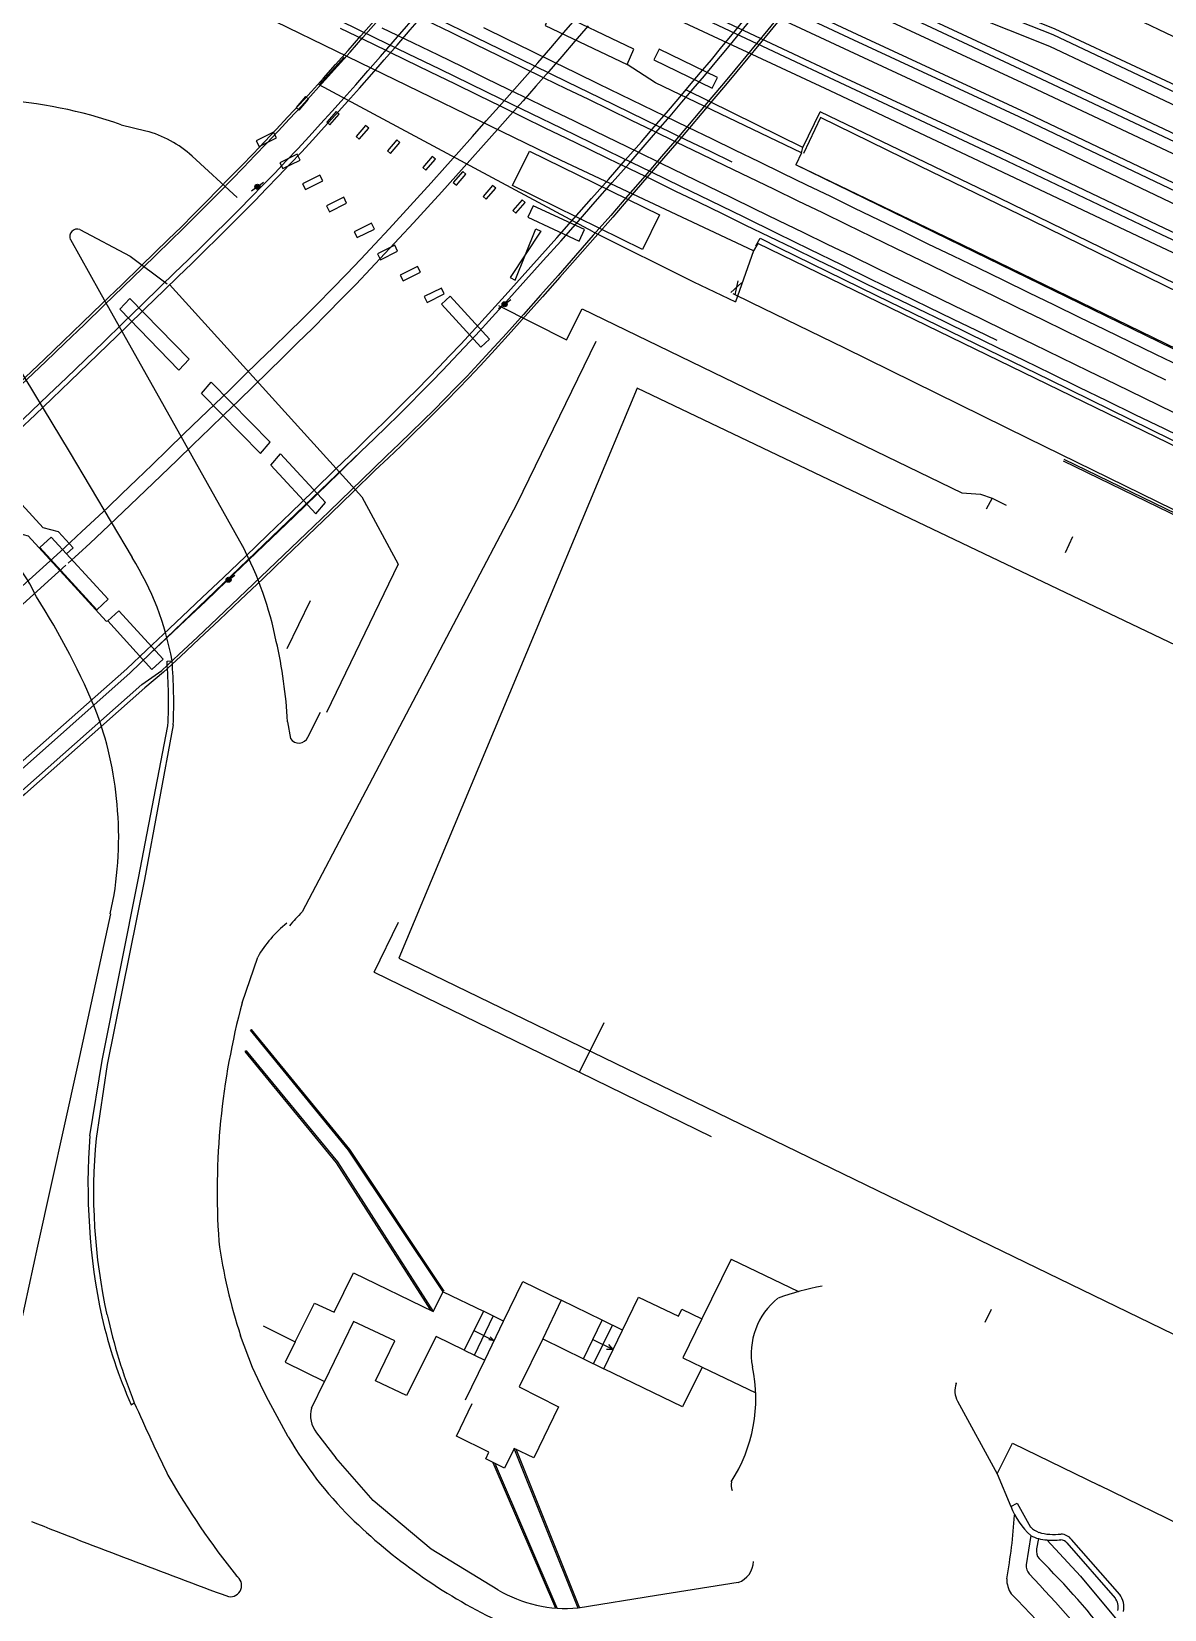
# Model space of a CAD drawing. Header units: metres. Extents: x 320405 to 332543, y 7395686 to 7410003.
# Drawn here: x 325771.4 to 325873.4, y 7397498.1 to 7397640.1 of the extents above; entities that cross this region are included whole.
import ezdxf

# ---------------------------------------------------------------- set-up
doc = ezdxf.new("R2010")
doc.units = ezdxf.units.M
doc.header["$LTSCALE"] = 10
doc.header["$MEASUREMENT"] = 0
doc.linetypes.add('CONTINUO', pattern=[0])
for name, color, linetype in [('Edificações', 30, 'Continuous'), ('T-ALVENARIA', 45, 'CONTINUO'), ('T-AMV', 20, 'CONTINUO'), ('T-BASE', 252, 'CONTINUO'), ('T-CIMENTADO', 252, 'Continuous'), ('T-ESCADA', 45, 'CONTINUO'), ('T-GUIA', 230, 'Continuous'), ('T-LUMINÁRIA-OAE', 252, 'CERCA_MAD'), ('T-MURETA', 45, 'CONTINUO'), ('T-MURO', 30, 'CONTINUO'), ('T-PASSEIO', 45, 'CONTINUO'), ('T-PILAR', 45, 'CONTINUO'), ('T-PLATAFORMA', 45, 'CONTINUO'), ('T-PORTAO', 45, 'CONTINUO'), ('T-TRILHO', 20, 'CONTINUO'), ('Vias Primárias', 230, 'Continuous')]:
    doc.layers.add(name, color=color, linetype=linetype)
doc.styles.get("Standard").update_dxf_attribs({"font": 'arial.ttf'})
doc.linetypes.add('CERCA_MAD', pattern='A,0.5,-0.1,["//",Standard,S=0.1,R=0,X=-0.1,Y=-0.05],-0.1', length=0.7)

# ---------------------------------------------------------------- blocks, each defined once
blk = doc.blocks.new('SIMB_32')
at = {"color": 0, "linetype": 'Continuous', "flags": 128}
for points in [[(0.26, 0.2), (0.74, 0.56)], [(-0.71, -0.5), (-0.23, -0.15)]]:
    blk.add_lwpolyline(points, dxfattribs=at)
at = {"color": 0, "linetype": 'Continuous'}
for radius in [0.3, 0.25, 0.2, 0.15, 0.1]:
    blk.add_circle((0, 0), radius, dxfattribs=at)
for tag in ['desc:', 'cota:', 'pto:']:
    blk.add_attdef(tag, (0, 0), '', height=1)
blk = doc.blocks.new('topografia ÁGUA BRANCA - LAPA_X')
at = {"layer": 'T-ALVENARIA', "flags": 128}
blk.add_lwpolyline([(153173.65, 253473.91), (153185.37, 253468.18), (153183.85, 253465.08), (153172.13, 253470.81), (153173.65, 253473.91)], close=True, dxfattribs=at)
at = {"layer": 'T-ALVENARIA', "ltscale": 5, "flags": 128}
for points in [[(153215.36, 253442.75), (153214.83, 253441.76)], [(153215.36, 253442.75), (153216.61, 253442.12)]]:
    blk.add_lwpolyline(points, dxfattribs=at)
at = {"layer": 'T-ALVENARIA', "flags": 128}
for points in [[(153222.6, 253439.27), (153221.93, 253437.82)], [(153151.91, 253429.08), (153154.02, 253433.43)], [(153159.81, 253399.97), (153161.99, 253404.47)], [(153159.81, 253399.97), (153178.31, 253390.99)], [(153178.31, 253390.99), (153180.5, 253395.49)], [(153178.31, 253390.99), (153190.16, 253385.22)]]:
    blk.add_lwpolyline(points, dxfattribs=at)
at = {"layer": 'T-AMV', "ltscale": 5, "flags": 128}
blk.add_lwpolyline([(153344.8, 253431.16), (153343.01, 253431.99), (153341, 253432.92), (153338.78, 253433.95), (153336.38, 253435.08), (153333.82, 253436.28), (153331.11, 253437.55), (153328.29, 253438.88), (153325.36, 253440.25), (153322.36, 253441.67), (153319.3, 253443.11), (153316.32, 253444.51), (153313.32, 253445.93), (153310.31, 253447.35), (153307.3, 253448.76), (153304.31, 253450.17), (153301.35, 253451.57), (153298.43, 253452.94), (153295.57, 253454.29), (153292.78, 253455.61), (153290.08, 253456.88), (153287.92, 253457.89), (153285.84, 253458.87), (153283.84, 253459.81), (153281.89, 253460.72), (153279.99, 253461.61), (153278.12, 253462.49), (153276.27, 253463.36), (153274.42, 253464.23), (153272.56, 253465.1), (153270.67, 253465.98), (153268.61, 253466.95), (153266.51, 253467.93), (153264.36, 253468.94), (153262.16, 253469.98), (153259.89, 253471.04), (153257.57, 253472.13), (153255.18, 253473.25), (153252.71, 253474.41), (153250.16, 253475.61), (153247.53, 253476.84), (153244.45, 253478.29), (153241.3, 253479.76), (153238.1, 253481.27), (153234.85, 253482.8), (153231.58, 253484.33), (153228.29, 253485.88), (153225.02, 253487.41), (153221.77, 253488.94), (153218.56, 253490.45), (153215.41, 253491.93), (153212.79, 253493.16), (153210.23, 253494.37), (153207.73, 253495.54), (153205.26, 253496.71), (153202.81, 253497.86), (153200.38, 253499), (153197.95, 253500.14), (153195.51, 253501.29), (153193.05, 253502.44), (153190.56, 253503.61), (153187.77, 253504.91), (153184.94, 253506.24), (153182.07, 253507.58), (153179.17, 253508.93), (153176.23, 253510.3), (153173.26, 253511.69), (153170.27, 253513.08), (153167.26, 253514.49), (153164.23, 253515.9), (153161.18, 253517.32), (153157.98, 253518.81), (153154.79, 253520.3), (153151.6, 253521.79), (153148.44, 253523.27), (153145.3, 253524.73), (153142.21, 253526.17), (153139.18, 253527.59), (153136.21, 253528.98), (153133.32, 253530.33), (153130.51, 253531.64), (153127.83, 253532.9), (153125.25, 253534.11), (153122.79, 253535.26), (153120.47, 253536.35), (153118.28, 253537.38), (153116.24, 253538.33), (153114.35, 253539.21), (153112.64, 253540.01), (153111.1, 253540.72), (153109.75, 253541.33)], dxfattribs=at)
at = {"layer": 'T-BASE', "flags": 128}
for points in [[(153132.64, 253438.13), (153131.32, 253439.55), (153129.94, 253439.91), (153122.49, 253447.96), (153121.42, 253446.94), (153126.44, 253441.49), (153125.96, 253440.97), (153127.22, 253439.55), (153128.58, 253439.18), (153135.63, 253431.52), (153135.76, 253431.55)], [(153132.64, 253438.13), (153132.02, 253437.57)]]:
    blk.add_lwpolyline(points, dxfattribs=at)
at = {"layer": 'T-CIMENTADO', "flags": 128}
for points in [[(153152.75, 253366.69), (153154.48, 253370.15), (153156.24, 253369.37), (153157.98, 253372.9), (153165.16, 253369.44), (153166.05, 253371.2), (153169.7, 253369.47), (153167.95, 253365.97), (153165.44, 253367.18), (153162.78, 253361.88), (153159.98, 253363.19), (153161.72, 253366.78), (153157.99, 253368.52), (153155.39, 253363.11)], [(153191.99, 253374.19), (153189.36, 253368.8)], [(153191.99, 253374.19), (153198.05, 253371.29)], [(153171.49, 253368.56), (153173.22, 253372.15), (153176.69, 253370.48), (153175.04, 253366.99), (153172.93, 253362.65), (153176.46, 253360.87), (153174.24, 253356.27), (153172.47, 253357.12), (153171.6, 253355.33), (153169.92, 253356.19), (153170.21, 253356.77)], [(153180.39, 253368.68), (153176.69, 253370.48)], [(153182.22, 253367.79), (153183.64, 253370.76)], [(153183.64, 253370.76), (153187.25, 253369.06)], [(153187.25, 253369.06), (153187.55, 253369.69)], [(153187.55, 253369.69), (153189.36, 253368.8)], [(153189.36, 253368.8), (153187.64, 253365.31)], [(153149.87, 253368.1), (153152.75, 253366.69)], [(153152.75, 253366.69), (153151.85, 253364.84)], [(153175.04, 253366.99), (153178.71, 253365.2)], [(153151.85, 253364.84), (153155.39, 253363.11)], [(153168.08, 253361.49), (153169.81, 253365.06)], [(153189.38, 253364.45), (153187.62, 253360.89)], [(153187.64, 253365.31), (153189.38, 253364.45)], [(153189.38, 253364.45), (153194.21, 253362.17)], [(153154.22, 253360.72), (153155.39, 253363.11)], [(153187.62, 253360.89), (153180.55, 253364.31)], [(153167.28, 253358.22), (153168.68, 253361.16)], [(153154.69, 253358.48), (153156.42, 253356.24)], [(153170.21, 253356.77), (153167.28, 253358.22)], [(153215.96, 253354.92), (153217.34, 253357.67)], [(153217.34, 253357.67), (153225.18, 253353.88)], [(153171.04, 253344.39), (153165.03, 253348.04), (153159.78, 253352.42), (153156.42, 253356.24)], [(153192.67, 253345.07), (153185.31, 253343.89), (153178.26, 253342.76)]]:
    blk.add_lwpolyline(points, dxfattribs=at)
at = {"layer": 'T-CIMENTADO', "linetype": 'CONTINUO', "flags": 128}
for points in [[(153256.22, 253332.07), (153243.65, 253338.22), (153245.35, 253341.7), (153232.81, 253347.96), (153233.69, 253349.76), (153225.18, 253353.88)], [(153218.99, 253349.35), (153218.58, 253346.72)], [(153219.68, 253349.08), (153219.52, 253348.15)], [(153220.45, 253348.97), (153223.48, 253345.71), (153226.75, 253341.79)]]:
    blk.add_lwpolyline(points, dxfattribs=at)
at = {"layer": 'T-CIMENTADO', "linetype": 'CONTINUO'}
for centre, radius, start, end in [((153204.5, 253348.69), 23.5, 100.608, 110.6518), ((153200.19, 253365.69), 6.39, 128.5942, 190.6252), ((153180.4, 253361.62), 13.82, 327.2909, 12.0755), ((153193.45, 253353.89), 1.44, 169.567, 201.9401), ((153172.21, 253353.75), 45.39, 349.4886, 356.7573), ((153220.55, 253347.96), 1.05, 169.6322, 220.314), ((153170.39, 253296.93), 70.51, 37.3143, 45.5679), ((153219.73, 253346.64), 1.15, 175.9567, 220.115), ((153143.68, 253272.89), 104.79, 38.095, 44.1654), ((153219.23, 253345.45), 2.39, 179.5981, 214.0944), ((153160.65, 253287.16), 80.29, 35.8141, 45.1793)]:
    blk.add_arc(centre, radius, start, end, dxfattribs=at)
at = {"layer": 'T-CIMENTADO'}
for centre, radius, start, end in [((153156.71, 253360.08), 2.57, 165.5031, 218.443), ((153191.9, 253347.08), 2.15, 290.8255, 357.3609), ((153177.19, 253354.92), 12.2, 239.6914, 274.9981)]:
    blk.add_arc(centre, radius, start, end, dxfattribs=at)
at = {"layer": 'T-ESCADA', "flags": 128}
for points in [[(153168.89, 253365.51), (153170.58, 253369.01)], [(153171.49, 253368.56), (153169.7, 253369.47)], [(153178.71, 253365.2), (153180.39, 253368.68)], [(153182.22, 253367.79), (153180.39, 253368.68)], [(153168.82, 253367.72), (153170.65, 253366.81)], [(153169.81, 253365.06), (153171.49, 253368.56)], [(153179.62, 253364.75), (153181.31, 253368.23)], [(153180.55, 253364.31), (153182.22, 253367.79)], [(153167.95, 253365.97), (153169.81, 253365.06)], [(153170.65, 253366.81), (153170.19, 253366.88)], [(153170.65, 253366.81), (153170.3, 253367.16)], [(153179.55, 253366.94), (153181.38, 253366.05)], [(153181.38, 253366.05), (153180.77, 253366.04)], [(153181.38, 253366.05), (153180.98, 253366.48)], [(153178.71, 253365.2), (153180.55, 253364.31)]]:
    blk.add_lwpolyline(points, dxfattribs=at)
at = {"layer": 'T-GUIA', "ltscale": 5, "flags": 128}
for points in [[(153178.92, 253485.21), (153177.72, 253483.8), (153176.53, 253482.43), (153175.37, 253481.08), (153174.21, 253479.75), (153173.06, 253478.44), (153171.91, 253477.15), (153170.76, 253475.85), (153169.52, 253474.45), (153168.27, 253473.04), (153167.02, 253471.63), (153165.76, 253470.23), (153164.49, 253468.83), (153163.21, 253467.43), (153161.94, 253466.04), (153160.65, 253464.66), (153159.36, 253463.28), (153158.06, 253461.91), (153156.76, 253460.57), (153155.44, 253459.24), (153154.13, 253457.91), (153152.81, 253456.6), (153151.49, 253455.29), (153150.17, 253453.99), (153148.85, 253452.7), (153147.53, 253451.42), (153146.22, 253450.15), (153144.91, 253448.89), (153143.43, 253447.45), (153141.97, 253446.03), (153140.53, 253444.64), (153139.13, 253443.29), (153137.79, 253441.99), (153136.5, 253440.77), (153135.28, 253439.61), (153134.15, 253438.55), (153133.11, 253437.58), (153132.18, 253436.73)], [(153131.48, 253437.78), (153132.4, 253438.62), (153133.42, 253439.58), (153134.54, 253440.63), (153135.74, 253441.77), (153137.01, 253442.99), (153138.34, 253444.27), (153139.72, 253445.61), (153141.13, 253446.98), (153142.58, 253448.39), (153144.04, 253449.82), (153145.35, 253451.08), (153146.67, 253452.35), (153147.98, 253453.62), (153149.3, 253454.91), (153150.62, 253456.2), (153151.94, 253457.5), (153153.26, 253458.81), (153154.58, 253460.13), (153155.89, 253461.46), (153157.2, 253462.8), (153158.48, 253464.16), (153159.75, 253465.52), (153161.02, 253466.89), (153162.29, 253468.27), (153163.54, 253469.65), (153164.8, 253471.04), (153166.04, 253472.43), (153167.28, 253473.83), (153168.52, 253475.22), (153169.74, 253476.62), (153170.9, 253477.92), (153172.05, 253479.22), (153173.21, 253480.53), (153174.37, 253481.86), (153175.54, 253483.21), (153176.73, 253484.6), (153177.94, 253486.01)], [(153136.9, 253476.22), (153139.1, 253475.66)], [(153147.35, 253469.69), (153143.28, 253473.41)], [(153133.19, 253466.77), (153137.72, 253464.4)], [(153132.33, 253465.87), (153134.97, 253461.2)], [(153137.72, 253464.4), (153141.06, 253461.9)], [(153134.97, 253461.2), (153140.79, 253450.85), (153147.89, 253438.31)], [(153125.41, 253458.31), (153126.7, 253455.95), (153132.25, 253446.8)], [(153132.25, 253446.8), (153137.94, 253437.25)], [(153131.48, 253437.78), (153124.88, 253431.81), (153115.75, 253423.87), (153106.85, 253416.21), (153099.82, 253410.33), (153096, 253407.65), (153093.27, 253405.83)], [(153087.81, 253399.82), (153092.38, 253403.54), (153097.29, 253407.07), (153101.4, 253410.13), (153108.67, 253416.3), (153116.73, 253423.13), (153123.25, 253428.64), (153131.98, 253436.56)], [(153153.8, 253421.11), (153154.93, 253423.36)], [(153151.96, 253422.5), (153152.23, 253420.98)], [(153136.04, 253405.17), (153133.14, 253391.65), (153129.55, 253375.24), (153127.59, 253366.23), (153125.66, 253357.15), (153124.99, 253353.23)], [(153147.92, 253397.2), (153149.31, 253401.31)], [(153214.86, 253368.55), (153215.43, 253369.74)], [(153152.14, 253358.13), (153150.36, 253361.4), (153149.87, 253362.32), (153148.9, 253364.37), (153147.83, 253367.22)], [(153212.26, 253363.04), (153212.3, 253363.12)], [(153212.39, 253361.44), (153215.96, 253354.92), (153217.2, 253351.98)]]:
    blk.add_lwpolyline(points, dxfattribs=at)
at = {"layer": 'T-GUIA', "ltscale": 5}
for centre, radius, start, end in [((153123.08, 253436.03), 42.5, 71.0239, 86.4377), ((153136.71, 253466.21), 9.74, 47.5975, 75.753), ((153132.95, 253466.14), 0.678, 69.4048, 203.5821), ((153118.97, 253423.22), 32.62, 11.516, 27.5452), ((153115.67, 253423.22), 26.32, 10.3832, 32.2191), ((153113.39, 253426.22), 17.61, 25.1784, 36.4101), ((153073.8, 253398.03), 66.01, 22.3194, 32.7187), ((153107.32, 253419.8), 44.73, 3.4624, 12.8325), ((153105.15, 253412.32), 31.6, 3.901, 19.9532), ((153152.98, 253421.48), 0.899, 213.9888, 335.3147), ((153105.41, 253411.96), 31.37, 347.4937, 4.5782), ((153158.81, 253395.81), 10.98, 128.7913, 149.9047), ((153211.29, 253380.26), 65.59, 165.0353, 183.9644), ((153194, 253382.43), 48.61, 187.9247, 198.2374), ((153214.11, 253362.38), 1.97, 160.5188, 208.4767), ((153293.6, 253429.8), 169.81, 203.8391, 206.2636), ((153182.42, 253375.8), 35.06, 210.2695, 225.2511), ((153205.78, 253391.98), 74.49, 210.0682, 218.5119), ((153421, 254092.98), 797.85, 248.53525, 249.89826), ((153192.5, 253386.42), 49.7, 225.6141, 244.2171), ((153146.95, 253344.74), 1.02, 260.6914, 58.1001)]:
    blk.add_arc(centre, radius, start, end, dxfattribs=at)
at = {"layer": 'T-MURETA', "ltscale": 5, "flags": 128}
for points in [[(153122.55, 253448.04), (153123.82, 253449.22), (153125.21, 253450.52), (153126.72, 253451.95), (153128.32, 253453.47), (153129.98, 253455.06), (153131.7, 253456.71), (153133.45, 253458.4), (153135.21, 253460.11), (153136.96, 253461.81), (153138.68, 253463.49), (153139.94, 253464.71), (153141.15, 253465.9), (153142.32, 253467.05), (153143.45, 253468.18), (153144.56, 253469.29), (153145.63, 253470.39), (153146.69, 253471.47), (153147.74, 253472.54), (153148.77, 253473.62), (153149.8, 253474.71), (153150.84, 253475.82), (153151.88, 253476.94), (153152.94, 253478.08), (153154, 253479.25), (153155.08, 253480.45), (153156.18, 253481.68), (153157.3, 253482.95), (153158.46, 253484.25), (153159.64, 253485.61), (153160.86, 253487.01), (153162.32, 253488.71), (153163.82, 253490.45), (153165.34, 253492.22), (153166.88, 253494.02), (153168.42, 253495.84), (153169.95, 253497.65), (153171.47, 253499.47), (153172.98, 253501.26), (153174.45, 253503.04), (153175.88, 253504.77), (153177, 253506.15), (153178.08, 253507.49), (153179.13, 253508.8), (153180.16, 253510.09), (153181.17, 253511.38), (153182.17, 253512.66), (153183.16, 253513.95), (153184.17, 253515.26), (153185.19, 253516.6), (153186.23, 253517.97), (153187.48, 253519.6), (153188.77, 253521.27), (153190.07, 253522.98), (153191.39, 253524.72), (153192.72, 253526.49), (153194.07, 253528.29), (153195.42, 253530.11), (153196.78, 253531.95), (153198.14, 253533.8), (153199.49, 253535.67), (153200.8, 253537.53), (153202.1, 253539.4), (153203.39, 253541.26), (153204.66, 253543.13), (153205.93, 253545), (153207.18, 253546.85), (153208.41, 253548.7), (153209.62, 253550.54), (153210.82, 253552.36), (153211.99, 253554.17), (153213.23, 253556.14), (153214.44, 253558.08), (153215.61, 253559.97), (153216.74, 253561.8), (153217.81, 253563.55), (153218.84, 253565.21), (153219.79, 253566.76), (153220.68, 253568.19), (153221.48, 253569.48), (153222.2, 253570.62)], [(153122.71, 253447.88), (153123.97, 253449.05), (153125.37, 253450.36), (153126.88, 253451.78), (153128.48, 253453.3), (153130.14, 253454.9), (153131.86, 253456.55), (153133.61, 253458.24), (153135.37, 253459.94), (153137.12, 253461.64), (153138.84, 253463.32), (153140.1, 253464.55), (153141.31, 253465.74), (153142.48, 253466.89), (153143.62, 253468.02), (153144.72, 253469.13), (153145.8, 253470.22), (153146.86, 253471.31), (153147.9, 253472.39), (153148.93, 253473.46), (153149.96, 253474.55), (153151.01, 253475.66), (153152.05, 253476.78), (153153.11, 253477.93), (153154.17, 253479.1), (153155.25, 253480.3), (153156.35, 253481.53), (153157.48, 253482.79), (153158.63, 253484.1), (153159.81, 253485.46), (153161.03, 253486.86), (153162.5, 253488.56), (153164, 253490.3), (153165.52, 253492.07), (153167.05, 253493.87), (153168.59, 253495.69), (153170.13, 253497.51), (153171.65, 253499.32), (153173.15, 253501.12), (153174.63, 253502.89), (153176.06, 253504.63), (153177.18, 253506), (153178.26, 253507.34), (153179.31, 253508.66), (153180.34, 253509.95), (153181.35, 253511.23), (153182.35, 253512.52), (153183.35, 253513.81), (153184.35, 253515.12), (153185.37, 253516.46), (153186.41, 253517.83), (153187.67, 253519.46), (153188.95, 253521.13), (153190.25, 253522.84), (153191.57, 253524.58), (153192.91, 253526.35), (153194.25, 253528.15), (153195.61, 253529.97), (153196.97, 253531.81), (153198.32, 253533.67), (153199.68, 253535.54), (153200.99, 253537.4), (153202.29, 253539.26), (153203.58, 253541.13), (153204.85, 253543), (153206.12, 253544.87), (153207.37, 253546.73), (153208.6, 253548.58), (153209.81, 253550.41), (153211.01, 253552.24), (153212.18, 253554.04), (153213.42, 253556.02), (153214.63, 253557.96), (153215.8, 253559.85), (153216.93, 253561.68), (153218.01, 253563.43), (153219.03, 253565.09), (153219.99, 253566.64), (153220.87, 253568.07), (153221.68, 253569.36), (153222.4, 253570.5)], [(153124.86, 253446.62), (153126.07, 253447.76), (153127.41, 253449.03), (153128.86, 253450.41), (153130.4, 253451.88), (153132.01, 253453.43), (153133.67, 253455.04), (153135.37, 253456.68), (153137.08, 253458.34), (153138.78, 253460.01), (153140.46, 253461.65), (153141.72, 253462.88), (153142.94, 253464.07), (153144.13, 253465.24), (153145.28, 253466.38), (153146.41, 253467.5), (153147.51, 253468.61), (153148.6, 253469.71), (153149.66, 253470.8), (153150.72, 253471.89), (153151.76, 253472.99), (153152.79, 253474.08), (153153.81, 253475.19), (153154.84, 253476.32), (153155.88, 253477.47), (153156.93, 253478.65), (153158, 253479.86), (153159.09, 253481.1), (153160.21, 253482.39), (153161.37, 253483.73), (153162.56, 253485.11), (153164.02, 253486.8), (153165.51, 253488.53), (153167.02, 253490.3), (153168.55, 253492.09), (153170.09, 253493.9), (153171.63, 253495.72), (153173.16, 253497.54), (153174.67, 253499.34), (153176.16, 253501.13), (153177.61, 253502.88), (153178.76, 253504.3), (153179.87, 253505.68), (153180.95, 253507.04), (153182.01, 253508.38), (153183.05, 253509.71), (153184.08, 253511.04), (153185.11, 253512.37), (153186.14, 253513.72), (153187.18, 253515.1), (153188.25, 253516.5), (153189.5, 253518.13), (153190.78, 253519.79), (153192.08, 253521.48), (153193.39, 253523.2), (153194.72, 253524.95), (153196.05, 253526.73), (153197.39, 253528.52), (153198.73, 253530.33), (153200.07, 253532.16), (153201.4, 253534), (153202.69, 253535.84), (153203.97, 253537.69), (153205.24, 253539.54), (153206.49, 253541.4), (153207.74, 253543.25), (153208.97, 253545.1), (153210.19, 253546.94), (153211.4, 253548.77), (153212.58, 253550.6), (153213.75, 253552.41), (153215.02, 253554.41), (153216.26, 253556.38), (153217.46, 253558.3), (153218.62, 253560.17), (153219.74, 253561.95), (153220.79, 253563.64), (153221.79, 253565.23), (153222.71, 253566.7), (153223.55, 253568.02), (153224.3, 253569.2)], [(153125.17, 253446.3), (153126.38, 253447.43), (153127.73, 253448.7), (153129.18, 253450.08), (153130.72, 253451.56), (153132.33, 253453.11), (153133.99, 253454.71), (153135.68, 253456.36), (153137.39, 253458.02), (153139.09, 253459.69), (153140.77, 253461.33), (153142.03, 253462.56), (153143.26, 253463.75), (153144.44, 253464.92), (153145.6, 253466.06), (153146.73, 253467.19), (153147.83, 253468.29), (153148.92, 253469.39), (153149.99, 253470.49), (153151.04, 253471.58), (153152.09, 253472.68), (153153.11, 253473.78), (153154.14, 253474.89), (153155.17, 253476.02), (153156.21, 253477.17), (153157.26, 253478.35), (153158.33, 253479.56), (153159.43, 253480.81), (153160.55, 253482.1), (153161.71, 253483.43), (153162.9, 253484.82), (153164.36, 253486.5), (153165.85, 253488.24), (153167.37, 253490.01), (153168.9, 253491.8), (153170.44, 253493.61), (153171.98, 253495.43), (153173.51, 253497.25), (153175.02, 253499.06), (153176.51, 253500.84), (153177.96, 253502.59), (153179.11, 253504.01), (153180.22, 253505.4), (153181.3, 253506.76), (153182.36, 253508.1), (153183.4, 253509.43), (153184.43, 253510.76), (153185.46, 253512.1), (153186.5, 253513.45), (153187.54, 253514.82), (153188.6, 253516.23), (153189.86, 253517.85), (153191.14, 253519.52), (153192.44, 253521.21), (153193.75, 253522.93), (153195.08, 253524.69), (153196.41, 253526.46), (153197.75, 253528.26), (153199.09, 253530.07), (153200.43, 253531.9), (153201.77, 253533.74), (153203.06, 253535.58), (153204.34, 253537.43), (153205.61, 253539.29), (153206.87, 253541.14), (153208.11, 253543), (153209.35, 253544.85), (153210.57, 253546.69), (153211.77, 253548.53), (153212.96, 253550.35), (153214.13, 253552.16), (153215.4, 253554.16), (153216.63, 253556.14), (153217.84, 253558.06), (153219, 253559.92), (153220.12, 253561.71), (153221.17, 253563.4), (153222.17, 253564.99), (153223.09, 253566.46), (153223.93, 253567.78), (153224.68, 253568.96)], [(153139.26, 253428.93), (153140.78, 253430.36), (153142.46, 253431.95), (153144.26, 253433.66), (153146.17, 253435.48), (153148.14, 253437.38), (153150.17, 253439.33), (153152.21, 253441.31), (153154.25, 253443.29), (153156.25, 253445.24), (153158.2, 253447.15), (153159.39, 253448.31), (153160.52, 253449.4), (153161.58, 253450.45), (153162.6, 253451.47), (153163.59, 253452.46), (153164.56, 253453.45), (153165.52, 253454.45), (153166.49, 253455.47), (153167.49, 253456.53), (153168.52, 253457.64), (153169.98, 253459.25), (153171.49, 253460.91), (153173.02, 253462.62), (153174.57, 253464.36), (153176.13, 253466.11), (153177.69, 253467.88), (153179.24, 253469.64), (153180.77, 253471.38), (153182.27, 253473.1), (153183.72, 253474.77), (153184.86, 253476.1), (153185.96, 253477.38), (153187.02, 253478.62), (153188.04, 253479.83), (153189.03, 253481.01), (153190.01, 253482.17), (153190.96, 253483.33), (153191.9, 253484.48), (153192.84, 253485.62), (153193.78, 253486.78), (153194.85, 253488.09), (153195.92, 253489.41), (153196.99, 253490.74), (153198.07, 253492.07), (153199.15, 253493.42), (153200.22, 253494.77), (153201.29, 253496.13), (153202.36, 253497.48), (153203.42, 253498.84), (153204.48, 253500.2), (153205.49, 253501.52), (153206.5, 253502.84), (153207.5, 253504.16), (153208.49, 253505.48), (153209.47, 253506.79), (153210.44, 253508.1), (153211.41, 253509.41), (153212.38, 253510.71), (153213.33, 253512.01), (153214.29, 253513.31), (153215.21, 253514.54), (153216.13, 253515.78), (153217.05, 253517.02), (153217.97, 253518.26), (153218.89, 253519.52), (153219.82, 253520.79), (153220.75, 253522.08), (153221.69, 253523.38), (153222.63, 253524.71), (153223.58, 253526.06), (153224.59, 253527.52), (153225.6, 253529), (153226.63, 253530.51), (153227.66, 253532.05), (153228.71, 253533.62), (153229.76, 253535.21), (153230.82, 253536.82), (153231.89, 253538.46), (153232.96, 253540.12), (153234.04, 253541.8), (153235.29, 253543.82), (153236.54, 253545.84), (153237.77, 253547.84), (153238.97, 253549.81), (153240.14, 253551.71), (153241.25, 253553.54), (153242.32, 253555.26), (153243.31, 253556.87), (153244.22, 253558.34), (153245.05, 253559.65)], [(153139.57, 253428.61), (153141.09, 253430.04), (153142.77, 253431.62), (153144.58, 253433.34), (153146.48, 253435.16), (153148.46, 253437.06), (153150.48, 253439.01), (153152.53, 253440.99), (153154.56, 253442.97), (153156.57, 253444.92), (153158.51, 253446.83), (153159.71, 253447.99), (153160.84, 253449.08), (153161.9, 253450.13), (153162.92, 253451.15), (153163.91, 253452.15), (153164.88, 253453.14), (153165.85, 253454.14), (153166.82, 253455.16), (153167.81, 253456.22), (153168.84, 253457.33), (153170.31, 253458.94), (153171.82, 253460.61), (153173.35, 253462.32), (153174.91, 253464.06), (153176.47, 253465.81), (153178.03, 253467.58), (153179.58, 253469.34), (153181.11, 253471.09), (153182.61, 253472.8), (153184.06, 253474.48), (153185.21, 253475.81), (153186.3, 253477.08), (153187.36, 253478.33), (153188.38, 253479.54), (153189.38, 253480.72), (153190.35, 253481.89), (153191.31, 253483.04), (153192.25, 253484.19), (153193.19, 253485.34), (153194.13, 253486.5), (153195.2, 253487.8), (153196.27, 253489.12), (153197.34, 253490.45), (153198.42, 253491.79), (153199.5, 253493.14), (153200.57, 253494.49), (153201.65, 253495.85), (153202.72, 253497.21), (153203.78, 253498.56), (153204.83, 253499.92), (153205.85, 253501.25), (153206.85, 253502.57), (153207.85, 253503.89), (153208.84, 253505.21), (153209.83, 253506.52), (153210.8, 253507.83), (153211.77, 253509.14), (153212.74, 253510.44), (153213.7, 253511.74), (153214.65, 253513.04), (153215.57, 253514.28), (153216.5, 253515.51), (153217.42, 253516.75), (153218.34, 253518), (153219.26, 253519.26), (153220.19, 253520.53), (153221.12, 253521.81), (153222.05, 253523.12), (153223, 253524.45), (153223.95, 253525.81), (153224.96, 253527.26), (153225.97, 253528.75), (153227, 253530.26), (153228.04, 253531.8), (153229.08, 253533.37), (153230.14, 253534.96), (153231.2, 253536.57), (153232.27, 253538.21), (153233.34, 253539.88), (153234.42, 253541.56), (153235.67, 253543.58), (153236.92, 253545.6), (153238.15, 253547.6), (153239.35, 253549.57), (153240.52, 253551.47), (153241.64, 253553.3), (153242.7, 253555.03), (153243.69, 253556.63), (153244.61, 253558.1), (153245.43, 253559.42)], [(153247.13, 253558.74), (153246.34, 253557.46), (153245.45, 253556.03), (153244.49, 253554.46), (153243.47, 253552.78), (153242.38, 253550.99), (153241.25, 253549.12), (153240.08, 253547.2), (153238.88, 253545.22), (153237.66, 253543.23), (153236.43, 253541.23), (153235.34, 253539.53), (153234.25, 253537.84), (153233.17, 253536.17), (153232.09, 253534.52), (153231.01, 253532.89), (153229.95, 253531.28), (153228.89, 253529.7), (153227.84, 253528.14), (153226.8, 253526.62), (153225.77, 253525.12), (153224.8, 253523.74), (153223.84, 253522.38), (153222.9, 253521.05), (153221.96, 253519.75), (153221.03, 253518.46), (153220.1, 253517.18), (153219.17, 253515.92), (153218.24, 253514.67), (153217.31, 253513.42), (153216.38, 253512.17), (153215.41, 253510.86), (153214.44, 253509.54), (153213.46, 253508.23), (153212.48, 253506.91), (153211.49, 253505.6), (153210.5, 253504.28), (153209.5, 253502.97), (153208.5, 253501.65), (153207.49, 253500.34), (153206.47, 253499.02), (153205.45, 253497.71), (153204.41, 253496.41), (153203.38, 253495.1), (153202.34, 253493.8), (153201.29, 253492.5), (153200.25, 253491.2), (153199.2, 253489.91), (153198.14, 253488.62), (153197.09, 253487.33), (153196.04, 253486.04), (153195.07, 253484.85), (153194.1, 253483.66), (153193.11, 253482.47), (153192.11, 253481.26), (153191.09, 253480.03), (153190.05, 253478.78), (153188.98, 253477.5), (153187.87, 253476.19), (153186.72, 253474.84), (153185.53, 253473.44), (153184.05, 253471.71), (153182.52, 253469.94), (153180.97, 253468.14), (153179.4, 253466.34), (153177.82, 253464.52), (153176.24, 253462.72), (153174.67, 253460.94), (153173.12, 253459.2), (153171.6, 253457.5), (153170.12, 253455.86), (153169.07, 253454.73), (153168.06, 253453.65), (153167.06, 253452.61), (153166.08, 253451.6), (153165.1, 253450.61), (153164.09, 253449.61), (153163.05, 253448.59), (153161.97, 253447.54), (153160.84, 253446.44), (153159.62, 253445.28), (153157.67, 253443.38), (153155.66, 253441.43), (153153.62, 253439.45), (153151.57, 253437.48), (153149.54, 253435.53), (153147.56, 253433.64), (153145.65, 253431.82), (153143.84, 253430.11), (153142.16, 253428.53), (153140.64, 253427.1)], [(153247.33, 253558.62), (153246.53, 253557.34), (153245.65, 253555.91), (153244.69, 253554.34), (153243.66, 253552.66), (153242.58, 253550.87), (153241.44, 253549), (153240.27, 253547.07), (153239.07, 253545.1), (153237.85, 253543.11), (153236.62, 253541.11), (153235.53, 253539.4), (153234.44, 253537.71), (153233.36, 253536.04), (153232.28, 253534.39), (153231.21, 253532.76), (153230.14, 253531.15), (153229.08, 253529.57), (153228.03, 253528.01), (153226.98, 253526.48), (153225.96, 253524.99), (153224.99, 253523.6), (153224.03, 253522.25), (153223.09, 253520.92), (153222.15, 253519.61), (153221.21, 253518.32), (153220.28, 253517.05), (153219.35, 253515.79), (153218.43, 253514.53), (153217.5, 253513.28), (153216.56, 253512.03), (153215.6, 253510.72), (153214.62, 253509.41), (153213.65, 253508.09), (153212.66, 253506.78), (153211.67, 253505.46), (153210.68, 253504.14), (153209.68, 253502.83), (153208.68, 253501.51), (153207.67, 253500.2), (153206.65, 253498.88), (153205.63, 253497.57), (153204.59, 253496.26), (153203.56, 253494.96), (153202.52, 253493.66), (153201.47, 253492.36), (153200.43, 253491.06), (153199.38, 253489.76), (153198.32, 253488.47), (153197.27, 253487.18), (153196.21, 253485.9), (153195.25, 253484.71), (153194.27, 253483.52), (153193.29, 253482.32), (153192.29, 253481.11), (153191.27, 253479.88), (153190.23, 253478.63), (153189.15, 253477.35), (153188.04, 253476.04), (153186.9, 253474.69), (153185.7, 253473.29), (153184.22, 253471.56), (153182.7, 253469.79), (153181.15, 253467.99), (153179.58, 253466.18), (153177.99, 253464.37), (153176.41, 253462.57), (153174.84, 253460.79), (153173.29, 253459.04), (153171.77, 253457.34), (153170.29, 253455.7), (153169.24, 253454.57), (153168.22, 253453.49), (153167.23, 253452.46), (153166.25, 253451.44), (153165.26, 253450.45), (153164.25, 253449.44), (153163.22, 253448.43), (153162.14, 253447.37), (153161, 253446.28), (153159.79, 253445.12), (153157.83, 253443.22), (153155.82, 253441.26), (153153.78, 253439.29), (153151.73, 253437.31), (153149.7, 253435.37), (153147.72, 253433.47), (153145.81, 253431.66), (153144, 253429.94), (153142.32, 253428.36), (153140.8, 253426.94)], [(153154.7, 253479.85), (153156.94, 253482.33)]]:
    blk.add_lwpolyline(points, dxfattribs=at)
at = {"layer": 'T-MURETA', "flags": 128}
for points in [[(153193.63, 253460.33), (153202.03, 253456.26), (153218.54, 253448.16), (153241.86, 253436.78), (153260.33, 253427.83), (153276.21, 253420.08), (153294.47, 253411.13)], [(153139.57, 253428.61), (153158.51, 253446.83)], [(153139.26, 253428.93), (153137.47, 253427.24), (153126.62, 253417.59), (153119.32, 253411.35), (153112.73, 253405.7), (153105.15, 253399.54)], [(153105.49, 253399.13), (153113.03, 253405.31), (153119.57, 253410.93), (153126.93, 253417.2), (153137.79, 253426.88), (153139.57, 253428.61)], [(153140.8, 253426.94), (153139.1, 253425.53), (153128.32, 253415.94), (153120.78, 253409.39), (153114.26, 253403.91), (153106.59, 253397.55)], [(153138.83, 253425.83), (153140.64, 253427.1)], [(153141.1, 253427.92), (153141.56, 253427.96)], [(153138.83, 253425.83), (153128.05, 253416.24), (153120.52, 253409.7), (153114, 253404.22), (153106.34, 253397.86)], [(153138.58, 253408.39), (153141.19, 253422.1)], [(153141.67, 253422.2), (153139.1, 253408.26)], [(153134.23, 253385.19), (153135.32, 253391.96), (153138.58, 253408.39)], [(153139.1, 253408.26), (153135.79, 253391.62), (153134.8, 253384.95)], [(153148.68, 253394.72), (153148.78, 253394.8)], [(153166.05, 253371.2), (153157.53, 253383.94), (153148.68, 253394.72)], [(153166.16, 253371.27), (153157.64, 253384.01), (153148.78, 253394.8)], [(153148.28, 253392.88), (153148.18, 253392.8)], [(153148.18, 253392.8), (153156.42, 253382.8), (153164.93, 253369.55)], [(153148.28, 253392.88), (153156.53, 253382.88), (153165.16, 253369.44)], [(153137.99, 253360.99), (153138.27, 253361.17)], [(153170.56, 253355.86), (153176.23, 253342.73)], [(153178.26, 253342.76), (153172.47, 253357.12)], [(153178.38, 253342.81), (153172.65, 253357.04)], [(153170.77, 253355.71), (153176.35, 253342.78)], [(153217.2, 253351.98), (153217.76, 253352.27)], [(153217.76, 253352.27), (153218.98, 253350.11)]]:
    blk.add_lwpolyline(points, dxfattribs=at)
at = {"layer": 'T-MURETA', "linetype": 'CONTINUO', "flags": 128}
for points in [[(153226.63, 253343.73), (153222.27, 253348.7)], [(153227.02, 253344.07), (153222.67, 253349.01)]]:
    blk.add_lwpolyline(points, dxfattribs=at)
at = {"layer": 'T-MURETA'}
for centre, radius, start, end in [((153092.67, 253424.25), 48.57, 357.4703, 4.3441), ((153092.39, 253424.09), 49.32, 357.8029, 4.5036), ((153191.46, 253380.88), 57.39, 175.6988, 192.0548), ((153185.33, 253380.2), 50.76, 174.6313, 192.6394), ((153179.7, 253379.36), 45.58, 193.2659, 203.7621), ((153185.43, 253380.21), 50.85, 192.6299, 201.9843)]:
    blk.add_arc(centre, radius, start, end, dxfattribs=at)
at = {"layer": 'T-MURETA', "linetype": 'CONTINUO'}
for centre, radius, start, end in [((153223.92, 253354.61), 7.21, 201.3395, 226.847), ((153221.23, 253352.81), 3.51, 230.2885, 244.4285), ((153220.6, 253352.57), 3.6, 243.3599, 267.6561), ((153221.07, 253354.38), 4.92, 253.9313, 277.5517), ((153221, 253354.85), 5.91, 264.6998, 276.8056), ((153221.68, 253348.23), 0.751, 38.14, 88.024), ((153221.68, 253348.23), 1.26, 38.14, 88.024), ((153225.39, 253342.89), 1.49, 349.9698, 36.1121), ((153225.39, 253342.89), 2.01, 349.9698, 36.1121)]:
    blk.add_arc(centre, radius, start, end, dxfattribs=at)
at = {"layer": 'T-MURO', "ltscale": 5}
for points in [[(153156.24, 253482.88), (153129.04, 253496.05)], [(153176.51, 253473.06), (153156.24, 253482.88)], [(153184.98, 253480.08), (153182.44, 253481.72)], [(153198.12, 253473.8), (153184.98, 253480.08)], [(153198.26, 253474.27), (153187.7, 253479.45)], [(153198.26, 253474.27), (153199.8, 253477.49)], [(153430.32, 253362.55), (153424.07, 253365.51), (153424.69, 253366.84), (153419.88, 253369.07), (153420.62, 253370.67), (153406.7, 253377.45), (153390.88, 253385.11), (153375.01, 253392.82), (153359.3, 253400.42), (153332.99, 253413.14), (153315.36, 253421.68), (153295.69, 253431.18), (153278.53, 253439.48), (153252.14, 253452.23), (153228.62, 253463.62), (153214.84, 253470.29), (153199.8, 253477.49)], [(153198.12, 253473.8), (153198.26, 253474.27)], [(153193.84, 253464.98), (153176.51, 253473.06)]]:
    blk.add_lwpolyline(points, dxfattribs=at)
at = {"layer": 'T-MURO', "ltscale": 5, "flags": 128}
for points in [[(153179.39, 253466.64), (153154.7, 253479.85)], [(153179.39, 253466.64), (153188.43, 253462.16)], [(153188.43, 253462.16), (153192.22, 253460.36)]]:
    blk.add_lwpolyline(points, dxfattribs=at)
at = {"layer": 'T-MURO', "flags": 128}
for points in [[(153323.48, 253417.03), (153309.18, 253423.99), (153298.6, 253429.11), (153284.21, 253436.06), (153267.32, 253444.16), (153263.26, 253446.23), (153259.84, 253447.88), (153249.06, 253453.05), (153233.78, 253460.47), (153218.87, 253467.73), (153208.79, 253472.61), (153199.84, 253476.99), (153198.3, 253473.75)], [(153191.99, 253461.11), (153193.63, 253460.33)], [(153221.73, 253446.12), (153240.96, 253436.82), (153250.51, 253432.2), (153263.64, 253425.77), (153275.41, 253420.12), (153294.57, 253410.8)], [(153221.8, 253446.27), (153241.04, 253436.97), (153250.58, 253432.35), (153263.71, 253425.92), (153275.48, 253420.27), (153294.64, 253410.96)]]:
    blk.add_lwpolyline(points, dxfattribs=at)
at = {"layer": 'T-PASSEIO', "ltscale": 5, "flags": 128}
for points in [[(153170.88, 253460.01), (153177.02, 253456.94)], [(153177.02, 253456.94), (153178.41, 253459.72), (153197.08, 253450.73), (153212.62, 253443.22), (153214.29, 253443.1), (153215.36, 253442.75)]]:
    blk.add_lwpolyline(points, dxfattribs=at)
at = {"layer": 'T-PILAR', "ltscale": 5}
for points in [[(153175.61, 253486.62), (153175.03, 253485.22), (153182.44, 253481.72), (153183.02, 253483.09)], [(153190.55, 253480.57), (153185.31, 253483.12), (153184.83, 253482.14), (153190.08, 253479.59)]]:
    blk.add_lwpolyline(points, close=True, dxfattribs=at)
at = {"layer": 'T-PILAR', "ltscale": 5, "flags": 128}
for points in [[(153153.48, 253478.79), (153152.63, 253477.8), (153152.91, 253477.56), (153153.76, 253478.55), (153153.48, 253478.79)], [(153156.24, 253477.45), (153155.39, 253476.47), (153155.67, 253476.23), (153156.52, 253477.21), (153156.24, 253477.45)], [(153149.31, 253474.28), (153150.86, 253475.06), (153150.6, 253475.58), (153149.05, 253474.8), (153149.31, 253474.28)], [(153158.89, 253476.2), (153158.04, 253475.21), (153158.32, 253474.97), (153159.17, 253475.96), (153158.89, 253476.2)], [(153161.7, 253474.89), (153160.86, 253473.9), (153161.13, 253473.66), (153161.98, 253474.65), (153161.7, 253474.89)], [(153151.45, 253472.29), (153153, 253473.07), (153152.73, 253473.59), (153151.18, 253472.81), (153151.45, 253472.29)], [(153164.9, 253473.4), (153164.06, 253472.41), (153164.33, 253472.17), (153165.18, 253473.16), (153164.9, 253473.4)], [(153153.5, 253470.41), (153155.05, 253471.19), (153154.78, 253471.71), (153153.23, 253470.93), (153153.5, 253470.41)], [(153167.64, 253472.06), (153166.79, 253471.07), (153167.07, 253470.83), (153167.92, 253471.82), (153167.64, 253472.06)], [(153155.64, 253468.42), (153157.19, 253469.2), (153156.93, 253469.72), (153155.38, 253468.95), (153155.64, 253468.42)], [(153170.33, 253470.8), (153169.48, 253469.81), (153169.76, 253469.57), (153170.61, 253470.56), (153170.33, 253470.8)], [(153173, 253469.53), (153172.15, 253468.55), (153172.43, 253468.31), (153173.28, 253469.29), (153173, 253469.53)], [(153173.52, 253467.95), (153178.12, 253465.81), (153178.61, 253466.85), (153174, 253468.99), (153173.52, 253467.95)], [(153158.16, 253466.09), (153159.71, 253466.87), (153159.44, 253467.39), (153157.89, 253466.61), (153158.16, 253466.09)], [(153160.24, 253464.11), (153161.79, 253464.89), (153161.53, 253465.41), (153159.98, 253464.63), (153160.24, 253464.11)], [(153162.3, 253462.2), (153163.85, 253462.98), (153163.58, 253463.51), (153162.03, 253462.73), (153162.3, 253462.2)], [(153164.45, 253460.27), (153166, 253461.05), (153165.74, 253461.57), (153164.19, 253460.79), (153164.45, 253460.27)], [(153166.53, 253460.83), (153170.07, 253456.96), (153169.29, 253456.24), (153165.75, 253460.12), (153166.53, 253460.83)]]:
    blk.add_lwpolyline(points, dxfattribs=at)
at = {"layer": 'T-PILAR', "flags": 128}
for points in [[(153137.7, 253460.59), (153136.79, 253459.61)], [(153136.79, 253459.61), (153142.13, 253454.13)], [(153137.7, 253460.59), (153143.05, 253455.12)], [(153143.05, 253455.12), (153142.13, 253454.13)], [(153144.17, 253452.04), (153145.03, 253453.07)], [(153150.35, 253447.67), (153145.03, 253453.07)], [(153149.48, 253446.64), (153144.17, 253452.04)], [(153149.48, 253446.64), (153150.35, 253447.67)], [(153150.41, 253445.58), (153151.28, 253446.61)], [(153150.41, 253445.58), (153154.46, 253441.23)], [(153151.28, 253446.61), (153155.33, 253442.25)], [(153154.46, 253441.23), (153155.33, 253442.25)], [(153129.63, 253438.14), (153130.65, 253439.07)], [(153135.78, 253433.49), (153130.65, 253439.07)], [(153134.76, 253432.55), (153129.63, 253438.14)], [(153134.76, 253432.55), (153135.78, 253433.49)], [(153135.76, 253431.55), (153136.75, 253432.45)], [(153135.76, 253431.55), (153139.75, 253427.19)], [(153136.75, 253432.45), (153140.74, 253428.1)], [(153139.75, 253427.19), (153140.74, 253428.1)]]:
    blk.add_lwpolyline(points, dxfattribs=at)
at = {"layer": 'T-PLATAFORMA', "ltscale": 5}
for points in [[(153198.12, 253473.8), (153197.64, 253472.72)], [(153212.67, 253465.52), (153197.64, 253472.72)], [(153194.23, 253465.62), (153193.84, 253464.98)], [(153414.92, 253358.8), (153194.23, 253465.62)], [(153226.46, 253458.84), (153212.67, 253465.52)], [(153249.97, 253447.45), (153226.46, 253458.84)]]:
    blk.add_lwpolyline(points, dxfattribs=at)
at = {"layer": 'T-PLATAFORMA', "flags": 128}
for points in [[(153307.79, 253419.37), (153307.04, 253419.76), (153296.22, 253424.96), (153279.93, 253432.87), (153266.25, 253439.46), (153252.95, 253445.87), (153211.36, 253466.05), (153197.64, 253472.72)], [(153194.04, 253465.43), (153194.42, 253466.1), (153196.14, 253465.25), (153204.84, 253461), (153220.54, 253453.39), (153244.09, 253441.86), (153263.16, 253432.62), (153282.31, 253423.27), (153305.07, 253412.17), (153322.32, 253403.79), (153338.17, 253396.05), (153352.73, 253388.95), (153371.2, 253379.94), (153392.99, 253369.32), (153414.92, 253358.8)], [(153193.84, 253464.98), (153192.22, 253460.36)]]:
    blk.add_lwpolyline(points, dxfattribs=at)
at = {"layer": 'T-PORTAO', "ltscale": 5, "flags": 128}
blk.add_lwpolyline([(153174.23, 253466.92), (153174.67, 253466.69), (153171.94, 253462.54), (153172.38, 253462.3)], close=True, dxfattribs=at)
at = {"layer": 'T-PORTAO', "flags": 128}
for points in [[(153192.76, 253462.08), (153191.81, 253461.2)], [(153192.41, 253462.27), (153192.16, 253461.01)]]:
    blk.add_lwpolyline(points, dxfattribs=at)
at = {"layer": 'T-TRILHO', "ltscale": 5}
for points in [[(153391.83, 253395.22), (153378.07, 253401.77), (153363.3, 253408.68), (153336.74, 253421.11), (153318.48, 253429.76), (153298.99, 253438.81), (153282.38, 253446.71), (153255.53, 253459.32), (153232.53, 253470.05), (153217.73, 253477.08), (153202.82, 253483.94), (153184.96, 253492.3), (153171.99, 253498.34), (153156.79, 253505.4), (153141.89, 253512.43), (153137.53, 253514.42), (153129.18, 253518.29), (153123.85, 253520.87), (153117.23, 253523.98), (153115.15, 253524.95), (153105.81, 253529.41), (153084.62, 253539.2), (153068.62, 253546.68), (153054.99, 253553.11)], [(153055.29, 253553.66), (153068.86, 253547.25), (153084.88, 253539.77), (153106.04, 253529.87), (153115.41, 253525.49), (153117.49, 253524.54), (153124.18, 253521.39), (153137.78, 253514.97), (153142.11, 253512.96), (153152.67, 253507.95), (153157.12, 253505.94), (153172.25, 253498.91), (153185.23, 253492.83), (153203.11, 253484.49), (153217.94, 253477.64), (153232.82, 253470.58), (153255.81, 253459.87), (153282.45, 253447.32), (153299.26, 253439.38), (153318.84, 253430.25), (153337.01, 253421.67), (153363.45, 253409.24), (153378.21, 253402.32), (153392.15, 253395.71)], [(153233.5, 253447.72), (153230.85, 253449.01), (153228.21, 253450.28), (153225.67, 253451.51), (153223.16, 253452.73), (153220.67, 253453.93), (153218.21, 253455.13), (153215.78, 253456.31), (153213.37, 253457.47), (153210.99, 253458.63), (153208.64, 253459.77), (153206.32, 253460.89), (153204.02, 253462), (153201.79, 253463.08), (153199.59, 253464.14), (153197.41, 253465.2), (153195.26, 253466.23), (153193.13, 253467.26), (153191.02, 253468.28), (153188.92, 253469.3), (153186.84, 253470.3), (153184.78, 253471.3), (153182.72, 253472.29), (153180.82, 253473.21), (153178.92, 253474.13), (153177.01, 253475.05), (153175.07, 253475.99), (153173.11, 253476.94), (153171.1, 253477.91), (153169.04, 253478.91), (153166.91, 253479.94), (153164.72, 253481), (153162.44, 253482.11), (153159.55, 253483.5), (153156.6, 253484.93)], [(153156.62, 253485.6), (153159.67, 253484.12), (153162.71, 253482.65), (153165.52, 253481.3), (153168.3, 253479.95), (153171.06, 253478.61), (153173.8, 253477.29), (153176.53, 253475.97), (153179.24, 253474.66), (153181.93, 253473.36), (153184.6, 253472.06), (153187.26, 253470.78), (153189.91, 253469.5), (153192.94, 253468.02), (153195.93, 253466.56), (153198.87, 253465.13), (153201.72, 253463.75), (153204.46, 253462.42), (153207.07, 253461.15), (153209.53, 253459.96), (153211.8, 253458.86), (153213.88, 253457.87), (153215.74, 253456.98)], [(153230.98, 253453.39), (153228.69, 253454.51), (153226.45, 253455.59), (153224.23, 253456.67), (153222.02, 253457.75), (153219.82, 253458.82), (153217.62, 253459.89), (153215.43, 253460.95), (153213.24, 253462.01), (153211.06, 253463.07), (153208.88, 253464.13), (153206.7, 253465.18), (153204.49, 253466.25), (153202.27, 253467.32), (153200.05, 253468.39), (153197.85, 253469.45), (153195.64, 253470.51), (153193.45, 253471.57), (153191.26, 253472.62), (153189.09, 253473.67), (153186.92, 253474.71), (153184.78, 253475.74), (153182.82, 253476.69), (153180.87, 253477.63), (153178.92, 253478.58), (153176.95, 253479.53), (153174.96, 253480.49), (153172.94, 253481.47), (153170.88, 253482.47), (153168.76, 253483.5), (153166.58, 253484.56), (153164.33, 253485.65)], [(153164.59, 253486.19), (153167.78, 253484.64), (153170.93, 253483.11), (153174.02, 253481.61), (153177.03, 253480.15), (153179.93, 253478.74), (153182.69, 253477.4), (153185.29, 253476.15), (153187.7, 253474.98), (153189.9, 253473.93), (153191.87, 253472.99)], [(153231.67, 253450.49), (153229.03, 253451.77), (153226.5, 253452.99), (153224, 253454.2), (153221.53, 253455.39), (153219.08, 253456.58), (153216.66, 253457.74), (153214.27, 253458.9), (153211.9, 253460.04), (153209.56, 253461.17), (153207.24, 253462.29), (153204.95, 253463.4), (153202.7, 253464.49), (153200.48, 253465.56), (153198.29, 253466.63), (153196.11, 253467.68), (153193.95, 253468.73), (153191.82, 253469.76), (153189.7, 253470.79), (153187.6, 253471.81), (153185.51, 253472.82), (153183.43, 253473.83), (153181.52, 253474.75), (153179.6, 253475.68), (153177.68, 253476.61), (153175.74, 253477.54), (153173.77, 253478.49), (153171.76, 253479.46), (153169.71, 253480.45), (153167.6, 253481.47), (153165.43, 253482.52), (153163.18, 253483.61), (153160.37, 253484.96)], [(153232.31, 253454.61), (153230.06, 253455.7), (153227.78, 253456.81), (153225.49, 253457.91), (153223.2, 253459.02), (153220.92, 253460.13), (153218.63, 253461.23), (153216.36, 253462.33), (153214.08, 253463.43), (153211.82, 253464.52), (153209.56, 253465.61), (153207.32, 253466.7), (153205.13, 253467.76), (153202.94, 253468.81), (153200.77, 253469.86), (153198.61, 253470.9), (153196.46, 253471.94), (153194.31, 253472.97), (153192.18, 253474), (153190.06, 253475.03), (153187.94, 253476.05), (153185.83, 253477.07), (153183.85, 253478.03), (153181.87, 253479), (153179.87, 253479.96), (153177.86, 253480.94), (153175.83, 253481.93), (153173.76, 253482.93), (153171.66, 253483.95), (153169.51, 253484.99)], [(153141.89, 253512.43), (153147.91, 253509.84), (153152.67, 253507.95), (153157.38, 253506.3), (153162.67, 253504.44), (153172.91, 253500.97), (153178.1, 253499.14), (153184.07, 253496.83), (153189.03, 253494.71), (153193.79, 253492.61), (153200.43, 253489.49), (153204.68, 253487.49), (153219.2, 253480.73), (153234.34, 253473.63), (153257.12, 253462.95), (153283.74, 253450.4), (153300.52, 253442.49), (153320.37, 253433.23), (153338.46, 253424.66), (153364.87, 253412.3), (153379.26, 253405.48), (153393.42, 253398.76)], [(153393.57, 253399.38), (153379.52, 253406.05), (153365.08, 253412.89), (153338.67, 253425.27), (153320.48, 253433.85), (153300.69, 253443.1), (153283.92, 253451.06), (153257.28, 253463.56), (153234.58, 253474.19), (153219.41, 253481.35), (153204.98, 253488.02), (153200.72, 253490.03), (153194, 253493.1), (153189.38, 253495.24), (153184.24, 253497.34), (153178.29, 253499.68), (153173.11, 253501.54), (153162.87, 253505.03), (153157.55, 253506.88), (153152.96, 253508.51), (153148.07, 253510.44), (153142.11, 253512.96)], [(153141.44, 253511.4), (153147.54, 253508.83), (153152.25, 253507), (153156.79, 253505.4), (153162.45, 253503.41), (153172.6, 253499.91), (153177.67, 253498.12), (153183.66, 253495.84), (153188.63, 253493.75), (153193.35, 253491.61), (153199.95, 253488.53), (153204.16, 253486.53), (153218.8, 253479.78), (153234.04, 253472.63), (153256.75, 253462.03), (153283.37, 253449.42), (153300.2, 253441.51), (153319.98, 253432.26), (153337.91, 253423.76), (153364.42, 253411.36), (153378.97, 253404.44), (153393.01, 253397.74)], [(153391.71, 253394.13), (153377.48, 253400.88), (153362.83, 253407.76), (153336.35, 253420.17), (153318.12, 253428.77), (153298.62, 253437.82), (153281.93, 253445.7), (153255.11, 253458.36), (153232.02, 253469.08), (153217.35, 253476.04), (153202.44, 253482.96), (153184.52, 253491.3), (153171.55, 253497.37), (153156.58, 253504.36)], [(153394.58, 253402.8), (153380.76, 253409.32), (153366.41, 253416.1), (153339.89, 253428.49), (153321.98, 253436.98), (153302.19, 253446.25), (153285.4, 253454.13), (153258.74, 253466.66), (153236.21, 253477.21), (153220.76, 253484.47), (153205.91, 253490.32), (153201.35, 253491.87), (153194.46, 253494.06), (153189.59, 253495.62), (153184.24, 253497.34), (153178.18, 253499.29), (153172.91, 253500.97)], [(153173.11, 253501.54), (153178.36, 253499.86), (153184.46, 253497.9), (153189.76, 253496.2), (153194.6, 253494.65), (153201.62, 253492.4), (153206.12, 253490.94), (153220.91, 253485.01), (153236.35, 253477.82), (153258.99, 253467.22), (153285.54, 253454.73), (153302.47, 253446.78), (153322.04, 253437.64), (153340.12, 253429.03), (153366.62, 253416.62), (153381.01, 253409.85), (153394.63, 253403.39)], [(153511.64, 253334.47), (153499.56, 253340.18), (153485.94, 253346.58), (153466.45, 253355.74), (153452.44, 253362.29), (153433.89, 253371.13), (153423.66, 253375.93), (153409.82, 253382.45), (153393.37, 253390.16), (153376.43, 253398.1), (153361.5, 253405.15), (153335.15, 253417.53), (153316.99, 253426.03), (153297.53, 253435.07), (153280.65, 253443.09), (153253.69, 253455.73), (153230.58, 253466.48), (153216.08, 253473.36), (153201.08, 253480.34), (153183.18, 253488.75), (153162.51, 253498.4)], [(153162.8, 253498.91), (153183.45, 253489.26), (153201.35, 253480.86), (153216.35, 253473.94), (153230.83, 253467.08), (153254, 253456.21), (153280.9, 253443.58), (153297.85, 253435.66), (153317.15, 253426.58), (153335.41, 253418.01), (153361.71, 253405.72), (153376.7, 253398.61), (153393.55, 253390.71), (153410.1, 253382.97), (153423.79, 253376.54), (153433.94, 253371.77), (153452.77, 253362.9), (153466.64, 253356.35), (153486.34, 253347), (153499.55, 253340.82), (153511.88, 253335)], [(153177.67, 253498.12), (153183.89, 253496.33), (153189.03, 253494.71), (153194, 253493.1), (153200.96, 253490.87), (153205.53, 253489.38), (153220.43, 253483.43), (153235.71, 253476.27), (153258.28, 253465.72), (153284.95, 253453.19), (153301.78, 253445.22), (153321.55, 253436.08), (153339.47, 253427.54), (153366.08, 253415.1), (153380.4, 253408.37), (153394.24, 253401.74)], [(153162.02, 253497.4), (153182.7, 253487.79), (153200.68, 253479.42)], [(153200.68, 253479.42), (153215.68, 253472.36), (153230.05, 253465.6), (153253.25, 253454.76), (153280.15, 253442.21), (153297.21, 253434.16), (153316.8, 253424.93), (153334.66, 253416.48), (153361.09, 253404.16), (153376.05, 253397.1), (153392.94, 253389.17), (153409.27, 253381.56), (153423.16, 253375), (153433.62, 253370.1), (153452.03, 253361.37), (153466.1, 253354.76), (153485.76, 253345.44), (153499.24, 253339.17), (153511.32, 253333.4)]]:
    blk.add_lwpolyline(points, dxfattribs=at)
at = {"layer": 'T-LUMINÁRIA-OAE', "xscale": 0.75, "yscale": 0.75, "zscale": 0.75}
for p in [(153149.16, 253470.66, 735.51), (153171.43, 253460.12, 735.74), (153146.63, 253435.27, 733.73)]:
    blk.add_blockref('SIMB_32', p, dxfattribs=at)

msp = doc.modelspace()

# ---------------------------------------------------------------- linework, layer by layer
at = {"layer": 'Edificações'}
msp.add_lwpolyline([(325825.96, 7397608), (325804.5, 7397556.71), (325909.02, 7397505.97), (325933.6, 7397556.61)], close=True, dxfattribs=at)
at = {"layer": 'Vias Primárias'}
msp.add_lwpolyline([(325783.86, 7397617.33), (325801.16, 7397598.22), (325804.44, 7397592.18), (325797.97, 7397578.8)], dxfattribs=at)
msp.add_lwpolyline([(325822.22, 7397612.2), (325815.12, 7397597.61), (325795.78, 7397560.86, 0.011989), (325794.64, 7397559.61, 0.011989)], format="xyb", dxfattribs=at)

# ---------------------------------------------------------------- block references
at = {"rotation": 359.8966389496373}
msp.add_blockref('topografia ÁGUA BRANCA - LAPA_X', (172185.59, 7144432.18), dxfattribs=at)

doc.saveas('drawing.dxf')
